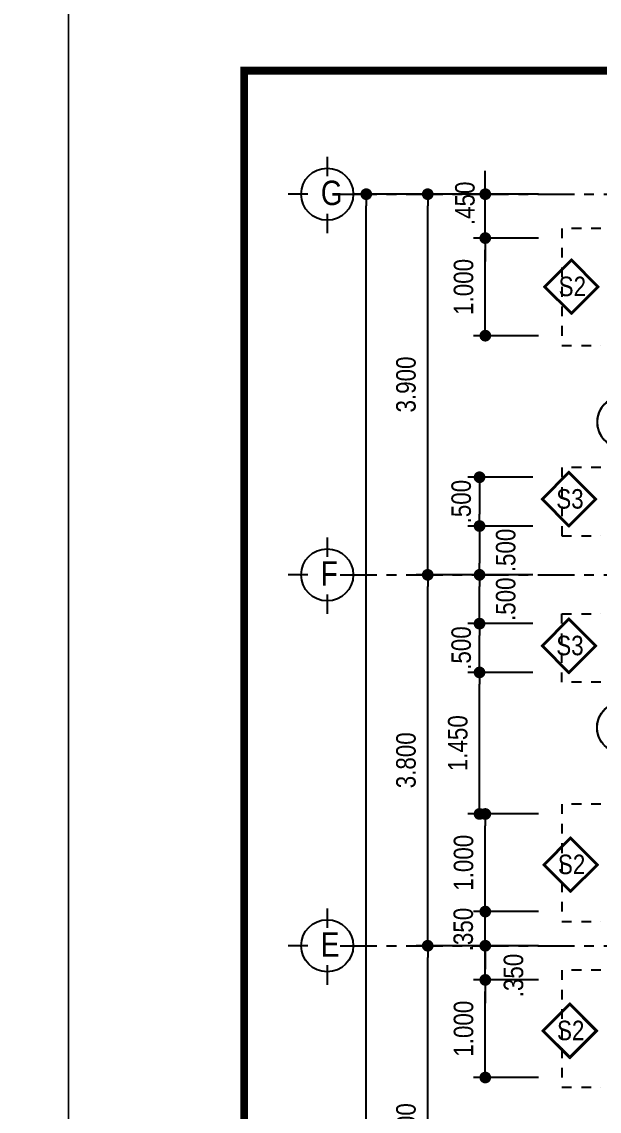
# Model space of a CAD drawing. Header units: millimetres. Extents: x 120 to 288, y 58 to 216.
# Drawn here: x 161.27 to 167.19, y 135.52 to 146.68 of the extents above; entities that cross this region are included whole.
import ezdxf

# ---------------------------------------------------------------- set-up
doc = ezdxf.new("R2010")
doc.units = ezdxf.units.MM
doc.header["$LTSCALE"] = 0.3
doc.header["$MEASUREMENT"] = 0
doc.linetypes.add('ACAD_ISO03W100', pattern=[30, 12, -18])
doc.linetypes.add('CENTER', pattern=[2, 1.25, -0.25, 0.25, -0.25])
doc.layers.get('0').update_dxf_attribs({"linetype": 'CONTINUOUS', "lineweight": 13})
doc.layers.get('DEFPOINTS').update_dxf_attribs({"linetype": 'CONTINUOUS', "lineweight": 13})
for name, color, linetype in [('CHU', 3, 'CONTINUOUS'), ('HACTH', 8, 'CONTINUOUS'), ('HATCH', 8, 'CONTINUOUS'), ('KT', 8, 'CONTINUOUS'), ('LAYER 1', 1, 'CONTINUOUS'), ('LAYER1', 1, 'CONTINUOUS'), ('LAYER7', 7, 'CONTINUOUS'), ('THIETBI', 25, 'CONTINUOUS')]:
    doc.layers.add(name, color=color, linetype=linetype)
doc.styles.add('HELVE-KT', font='vhelvcn.TTF')
doc.dimstyles.new('1-100', dxfattribs={"dimtxt": 0.2, "dimasz": 0.12, "dimexe": 0.12, "dimexo": 0.2, "dimgap": 0.12, "dimtad": 1, "dimdec": 3, "dimzin": 4, "dimdsep": 46, "dimtxsty": 'HELVE-KT', "dimblk1": 'DOT', "dimblk2": 'DOT', "dimsah": 1, "dimcen": -0.18, "dimadec": 3, "dimazin": 0, "dimtfac": 1, "dimtdec": 3, "dimtmove": 2, "dimatfit": 3, "dimldrblk": 'DOT', "dimfxl": 0, "dimtolj": 1, "dimtzin": 4, "dimarcsym": 0})

# ---------------------------------------------------------------- blocks, each defined once
blk = doc.blocks.new('la')
at = {"layer": 'THIETBI', "linetype": 'Continuous'}
for p, q in [((-5933, 607097), (-5955, 607330)), ((-5700, 607309), (-5700, 607252)), ((-5446, 607330), (-5467, 607097)), ((-5944, 607224), (-5944, 607230)), ((-5759, 607200), (-5715, 607200)), ((-5759, 607183), (-5759, 607200)), ((-5759, 607167), (-5759, 607183)), ((-5700, 607278), (-5735, 607278)), ((-5720, 607192), (-5728, 607192)), ((-5726, 607183), (-5717, 607183)), ((-5710, 607250), (-5715, 607196)), ((-5665, 607278), (-5700, 607278)), ((-5685, 607196), (-5690, 607250)), ((-5685, 607200), (-5641, 607200)), ((-5675, 607183), (-5684, 607183)), ((-5672, 607192), (-5680, 607192)), ((-5641, 607200), (-5641, 607183)), ((-5641, 607183), (-5641, 607167)), ((-5456, 607230), (-5456, 607224)), ((-5467, 607097), (-5933, 607097)), ((-5700, 607139), (-5859, 607139)), ((-5859, 607122), (-5541, 607122)), ((-5700, 607167), (-5759, 607167)), ((-5728, 607175), (-5672, 607175)), ((-5641, 607167), (-5700, 607167)), ((-5541, 607139), (-5700, 607139))]:
    blk.add_line(p, q, dxfattribs=at)
for centre, radius in [((-5700, 607278), 21.2), ((-5700, 607278), 17), ((-5743, 607183), 17), ((-5658, 607183), 17)]:
    blk.add_circle(centre, radius, dxfattribs=at)
for centre, radius, start, end in [((-5744, 607315), 152, 126.1394, 150.4377), ((-5717, 607278), 198, 106.8299, 126.1394), ((-5699, 607218), 261, 90, 106.8299), ((-5699, 607218), 261, 73.1701, 90), ((-5681, 607278), 198, 53.8606, 73.1701), ((-5653, 607315), 152, 29.5623, 53.8606), ((-5810, 607330), 145, 180, 190.3889), ((-5787, 607339), 103, 150.4377, 180), ((-5787, 607339), 103, 180, 209.5623), ((-5744, 607363), 152, 209.5623, 233.8606), ((-5653, 607363), 152, 306.1394, 330.4377), ((-5611, 607339), 103, 0, 29.5623), ((-5611, 607339), 103, 330.4377, 0), ((-5859, 607224), 84.9, 180, 270), ((-5717, 607401), 198, 233.8606, 253.1701), ((-5699, 607460), 261, 253.1701, 266.4587), ((-5720, 607196), 4.24, 270, 354.3929), ((-5700, 607232), 20, 59.7473, 120.2527), ((-5699, 607460), 261, 273.0264, 286.8299), ((-5680, 607196), 4.24, 185.6071, 270), ((-5681, 607401), 198, 286.8299, 306.1394), ((-5541, 607224), 84.9, 270, 0), ((-5859, 607224), 102, 218.2453, 270), ((-5541, 607224), 102, 270, 321.7547)]:
    blk.add_arc(centre, radius, start, end, dxfattribs=at)
blk.add_spline([(-5446, 607330), (-5488, 607436), (-5558, 607489), (-5649, 607517), (-5751, 607517), (-5842, 607489), (-5912, 607436), (-5950, 607366), (-5955, 607330)], degree=3, dxfattribs=at)
blk = doc.blocks.new('_DOT')
at = {"color": 0, "linetype": 'ByBlock'}
blk.add_line((-0.5, 0), (-1, 0), dxfattribs=at)
at = {"color": 0, "linetype": 'ByBlock', "const_width": 0.5}
blk.add_lwpolyline([(-0.25, 0, 1), (0.25, 0, 1)], format="xyb", close=True, dxfattribs=at)
blk = doc.blocks.new('*D156')
at = {"layer": 'DEFPOINTS', "color": 0, "lineweight": -2, "ltscale": 5}
for p in [(165.429, 137.218), (166.391, 137.218), (166.391, 133.418)]:
    blk.add_point(p, dxfattribs=at)
at = {"layer": 'LAYER 1', "color": 0, "lineweight": -2, "ltscale": 5}
for p, q in [((166.191, 137.218), (165.309, 137.218)), ((165.429, 133.538), (165.429, 137.098)), ((166.191, 133.418), (165.309, 133.418))]:
    blk.add_line(p, q, dxfattribs=at)
at = {"layer": 'LAYER 1', "color": 0, "lineweight": -2, "ltscale": 5, "xscale": 0.12, "yscale": 0.12, "zscale": 0.12}
for p, rotation in [((165.429, 137.218), 90), ((165.429, 133.418), 270)]:
    blk.add_blockref('_DOT', p, dxfattribs=dict(at, rotation=rotation))
at = {"layer": 'LAYER 1', "color": 0, "ltscale": 5, "insert": (165.207, 135.318), "char_height": 0.2, "attachment_point": 5, "rotation": 90, "style": 'HELVE-KT'}
blk.add_mtext('\\A1;3.800', dxfattribs=at)
blk = doc.blocks.new('*D157')
at = {"layer": 'DEFPOINTS', "color": 0, "lineweight": -2, "ltscale": 5}
for p in [(165.429, 141.018), (166.391, 141.018), (166.391, 137.218)]:
    blk.add_point(p, dxfattribs=at)
at = {"layer": 'LAYER 1', "color": 0, "lineweight": -2, "ltscale": 5}
for p, q in [((166.191, 141.018), (165.309, 141.018)), ((165.429, 137.338), (165.429, 140.898)), ((166.191, 137.218), (165.309, 137.218))]:
    blk.add_line(p, q, dxfattribs=at)
at = {"layer": 'LAYER 1', "color": 0, "lineweight": -2, "ltscale": 5, "xscale": 0.12, "yscale": 0.12, "zscale": 0.12}
for p, rotation in [((165.429, 141.018), 90), ((165.429, 137.218), 270)]:
    blk.add_blockref('_DOT', p, dxfattribs=dict(at, rotation=rotation))
at = {"layer": 'LAYER 1', "color": 0, "ltscale": 5, "insert": (165.207, 139.118), "char_height": 0.2, "attachment_point": 5, "rotation": 90, "style": 'HELVE-KT'}
blk.add_mtext('\\A1;3.800', dxfattribs=at)
blk = doc.blocks.new('*D158')
at = {"layer": 'DEFPOINTS', "color": 0, "lineweight": -2, "ltscale": 5}
for p in [(165.429, 144.918), (166.391, 144.918), (166.391, 141.018)]:
    blk.add_point(p, dxfattribs=at)
at = {"layer": 'LAYER 1', "color": 0, "lineweight": -2, "ltscale": 5}
for p, q in [((166.191, 144.918), (165.309, 144.918)), ((165.429, 141.138), (165.429, 144.798)), ((166.191, 141.018), (165.309, 141.018))]:
    blk.add_line(p, q, dxfattribs=at)
at = {"layer": 'LAYER 1', "color": 0, "lineweight": -2, "ltscale": 5, "xscale": 0.12, "yscale": 0.12, "zscale": 0.12}
for p, rotation in [((165.429, 144.918), 90), ((165.429, 141.018), 270)]:
    blk.add_blockref('_DOT', p, dxfattribs=dict(at, rotation=rotation))
at = {"layer": 'LAYER 1', "color": 0, "ltscale": 5, "insert": (165.207, 142.968), "char_height": 0.2, "attachment_point": 5, "rotation": 90, "style": 'HELVE-KT'}
blk.add_mtext('\\A1;3.900', dxfattribs=at)
blk = doc.blocks.new('*D159')
at = {"layer": 'DEFPOINTS', "color": 0, "lineweight": -2, "ltscale": 5}
for p in [(164.799, 144.918), (165.769, 144.918), (165.769, 122.418)]:
    blk.add_point(p, dxfattribs=at)
at = {"layer": 'LAYER 1', "color": 0, "lineweight": -2, "ltscale": 5}
for p, q in [((165.569, 144.918), (164.679, 144.918)), ((164.799, 122.538), (164.799, 144.798)), ((165.569, 122.418), (164.679, 122.418))]:
    blk.add_line(p, q, dxfattribs=at)
at = {"layer": 'LAYER 1', "color": 0, "lineweight": -2, "ltscale": 5, "xscale": 0.12, "yscale": 0.12, "zscale": 0.12}
for p, rotation in [((164.799, 144.918), 90), ((164.799, 122.418), 270)]:
    blk.add_blockref('_DOT', p, dxfattribs=dict(at, rotation=rotation))
at = {"layer": 'LAYER 1', "color": 0, "ltscale": 5, "insert": (164.577, 134.079), "char_height": 0.2, "attachment_point": 5, "rotation": 90, "style": 'HELVE-KT'}
blk.add_mtext('\\A1;22.500', dxfattribs=at)
blk = doc.blocks.new('*D303')
at = {"layer": 'DEFPOINTS', "color": 0, "lineweight": -2, "ltscale": 5}
for p in [(166.019, 136.868), (166.765, 136.868), (166.765, 135.868)]:
    blk.add_point(p, dxfattribs=at)
at = {"layer": 'LAYER 1', "color": 0, "lineweight": -2, "ltscale": 5}
for p, q in [((166.565, 136.868), (165.899, 136.868)), ((166.019, 135.988), (166.019, 136.748)), ((166.565, 135.868), (165.899, 135.868))]:
    blk.add_line(p, q, dxfattribs=at)
at = {"layer": 'LAYER 1', "color": 0, "lineweight": -2, "ltscale": 5, "xscale": 0.12, "yscale": 0.12, "zscale": 0.12}
for p, rotation in [((166.019, 136.868), 90), ((166.019, 135.868), 270)]:
    blk.add_blockref('_DOT', p, dxfattribs=dict(at, rotation=rotation))
at = {"layer": 'LAYER 1', "color": 0, "ltscale": 5, "insert": (165.797, 136.368), "char_height": 0.2, "attachment_point": 5, "rotation": 90, "style": 'HELVE-KT'}
blk.add_mtext('\\A1;1.000', dxfattribs=at)
blk = doc.blocks.new('*D304')
at = {"layer": 'DEFPOINTS', "color": 0, "lineweight": -2, "ltscale": 5}
for p in [(166.019, 137.218), (166.765, 137.218), (166.765, 136.868)]:
    blk.add_point(p, dxfattribs=at)
at = {"layer": 'LAYER 1', "color": 0, "lineweight": -2, "ltscale": 5}
for p, q in [((166.019, 137.338), (166.019, 137.458)), ((166.565, 137.218), (165.899, 137.218)), ((166.019, 136.868), (166.019, 137.218)), ((166.565, 136.868), (165.899, 136.868)), ((166.019, 136.748), (166.019, 136.628))]:
    blk.add_line(p, q, dxfattribs=at)
at = {"layer": 'LAYER 1', "color": 0, "lineweight": -2, "ltscale": 5, "xscale": 0.12, "yscale": 0.12, "zscale": 0.12}
for p, rotation in [((166.019, 137.218), 270), ((166.019, 136.868), 90)]:
    blk.add_blockref('_DOT', p, dxfattribs=dict(at, rotation=rotation))
at = {"layer": 'LAYER 1', "color": 0, "ltscale": 5, "insert": (166.309, 136.913), "char_height": 0.2, "attachment_point": 5, "rotation": 90, "style": 'HELVE-KT'}
blk.add_mtext('\\A1;.350', dxfattribs=at)
blk = doc.blocks.new('*D305')
at = {"layer": 'DEFPOINTS', "color": 0, "lineweight": -2, "ltscale": 5}
for p in [(166.019, 137.568), (166.765, 137.568), (166.765, 137.218)]:
    blk.add_point(p, dxfattribs=at)
at = {"layer": 'LAYER 1', "color": 0, "lineweight": -2, "ltscale": 5}
for p, q in [((166.019, 137.688), (166.019, 137.808)), ((166.565, 137.568), (165.899, 137.568)), ((166.019, 137.218), (166.019, 137.568)), ((166.565, 137.218), (165.899, 137.218)), ((166.019, 137.098), (166.019, 136.978))]:
    blk.add_line(p, q, dxfattribs=at)
at = {"layer": 'LAYER 1', "color": 0, "lineweight": -2, "ltscale": 5, "xscale": 0.12, "yscale": 0.12, "zscale": 0.12}
for p, rotation in [((166.019, 137.568), 270), ((166.019, 137.218), 90)]:
    blk.add_blockref('_DOT', p, dxfattribs=dict(at, rotation=rotation))
at = {"layer": 'LAYER 1', "color": 0, "ltscale": 5, "insert": (165.794, 137.384), "char_height": 0.2, "attachment_point": 5, "rotation": 90, "style": 'HELVE-KT'}
blk.add_mtext('\\A1;.350', dxfattribs=at)
blk = doc.blocks.new('*D306')
at = {"layer": 'DEFPOINTS', "color": 0, "lineweight": -2, "ltscale": 5}
for p in [(166.019, 138.568), (166.765, 138.568), (166.765, 137.568)]:
    blk.add_point(p, dxfattribs=at)
at = {"layer": 'LAYER 1', "color": 0, "lineweight": -2, "ltscale": 5}
for p, q in [((166.565, 138.568), (165.899, 138.568)), ((166.019, 137.688), (166.019, 138.448)), ((166.565, 137.568), (165.899, 137.568))]:
    blk.add_line(p, q, dxfattribs=at)
at = {"layer": 'LAYER 1', "color": 0, "lineweight": -2, "ltscale": 5, "xscale": 0.12, "yscale": 0.12, "zscale": 0.12}
for p, rotation in [((166.019, 138.568), 90), ((166.019, 137.568), 270)]:
    blk.add_blockref('_DOT', p, dxfattribs=dict(at, rotation=rotation))
at = {"layer": 'LAYER 1', "color": 0, "ltscale": 5, "insert": (165.797, 138.068), "char_height": 0.2, "attachment_point": 5, "rotation": 90, "style": 'HELVE-KT'}
blk.add_mtext('\\A1;1.000', dxfattribs=at)
blk = doc.blocks.new('*D309')
at = {"layer": 'DEFPOINTS', "color": 0, "lineweight": -2, "ltscale": 5}
for p in [(166.019, 144.468), (166.765, 144.468), (166.765, 143.468)]:
    blk.add_point(p, dxfattribs=at)
at = {"layer": 'LAYER 1', "color": 0, "lineweight": -2, "ltscale": 5}
for p, q in [((166.565, 144.468), (165.899, 144.468)), ((166.019, 143.588), (166.019, 144.348)), ((166.565, 143.468), (165.899, 143.468))]:
    blk.add_line(p, q, dxfattribs=at)
at = {"layer": 'LAYER 1', "color": 0, "lineweight": -2, "ltscale": 5, "xscale": 0.12, "yscale": 0.12, "zscale": 0.12}
for p, rotation in [((166.019, 144.468), 90), ((166.019, 143.468), 270)]:
    blk.add_blockref('_DOT', p, dxfattribs=dict(at, rotation=rotation))
at = {"layer": 'LAYER 1', "color": 0, "ltscale": 5, "insert": (165.797, 143.968), "char_height": 0.2, "attachment_point": 5, "rotation": 90, "style": 'HELVE-KT'}
blk.add_mtext('\\A1;1.000', dxfattribs=at)
blk = doc.blocks.new('*D310')
at = {"layer": 'DEFPOINTS', "color": 0, "lineweight": -2, "ltscale": 5}
for p in [(166.019, 144.918), (166.765, 144.918), (166.765, 144.468)]:
    blk.add_point(p, dxfattribs=at)
at = {"layer": 'LAYER 1', "color": 0, "lineweight": -2, "ltscale": 5}
for p, q in [((166.019, 145.038), (166.019, 145.158)), ((166.565, 144.918), (165.899, 144.918)), ((166.019, 144.468), (166.019, 144.918)), ((166.565, 144.468), (165.899, 144.468)), ((166.019, 144.348), (166.019, 144.228))]:
    blk.add_line(p, q, dxfattribs=at)
at = {"layer": 'LAYER 1', "color": 0, "lineweight": -2, "ltscale": 5, "xscale": 0.12, "yscale": 0.12, "zscale": 0.12}
for p, rotation in [((166.019, 144.918), 270), ((166.019, 144.468), 90)]:
    blk.add_blockref('_DOT', p, dxfattribs=dict(at, rotation=rotation))
at = {"layer": 'LAYER 1', "color": 0, "ltscale": 5, "insert": (165.811, 144.824), "char_height": 0.2, "attachment_point": 5, "rotation": 90, "style": 'HELVE-KT'}
blk.add_mtext('\\A1;.450', dxfattribs=at)
blk = doc.blocks.new('*D951')
at = {"layer": 'DEFPOINTS', "color": 0, "lineweight": -2, "ltscale": 5}
for p in [(165.96, 140.018), (166.705, 140.018), (166.705, 138.568)]:
    blk.add_point(p, dxfattribs=at)
at = {"layer": 'LAYER 1', "color": 0, "lineweight": -2, "ltscale": 5}
for p, q in [((166.505, 140.018), (165.84, 140.018)), ((165.96, 138.688), (165.96, 139.898)), ((166.505, 138.568), (165.84, 138.568))]:
    blk.add_line(p, q, dxfattribs=at)
at = {"layer": 'LAYER 1', "color": 0, "lineweight": -2, "ltscale": 5, "xscale": 0.12, "yscale": 0.12, "zscale": 0.12}
for p, rotation in [((165.96, 140.018), 90), ((165.96, 138.568), 270)]:
    blk.add_blockref('_DOT', p, dxfattribs=dict(at, rotation=rotation))
at = {"layer": 'LAYER 1', "color": 0, "ltscale": 5, "insert": (165.738, 139.293), "char_height": 0.2, "attachment_point": 5, "rotation": 90, "style": 'HELVE-KT'}
blk.add_mtext('\\A1;1.450', dxfattribs=at)
blk = doc.blocks.new('*D943')
at = {"layer": 'DEFPOINTS', "color": 0, "lineweight": -2, "ltscale": 0.08}
for p in [(165.96, 140.518), (166.705, 140.518), (166.705, 140.018)]:
    blk.add_point(p, dxfattribs=at)
at = {"layer": 'LAYER 1', "color": 0, "lineweight": -2, "ltscale": 0.08}
for p, q in [((166.505, 140.518), (165.84, 140.518)), ((165.96, 140.138), (165.96, 140.398)), ((166.505, 140.018), (165.84, 140.018))]:
    blk.add_line(p, q, dxfattribs=at)
at = {"layer": 'LAYER 1', "color": 0, "lineweight": -2, "ltscale": 0.08, "xscale": 0.12, "yscale": 0.12, "zscale": 0.12}
for p, rotation in [((165.96, 140.518), 90), ((165.96, 140.018), 270)]:
    blk.add_blockref('_DOT', p, dxfattribs=dict(at, rotation=rotation))
at = {"layer": 'LAYER 1', "color": 0, "lineweight": -2, "ltscale": 0.08, "insert": (165.773, 140.268), "char_height": 0.2, "attachment_point": 5, "rotation": 90, "style": 'HELVE-KT'}
blk.add_mtext('\\A1;.500', dxfattribs=at)
blk = doc.blocks.new('*D944')
at = {"layer": 'DEFPOINTS', "color": 0, "lineweight": -2, "ltscale": 0.08}
for p in [(165.96, 141.018), (166.705, 141.018), (166.705, 140.518)]:
    blk.add_point(p, dxfattribs=at)
at = {"layer": 'LAYER 1', "color": 0, "lineweight": -2, "ltscale": 0.08}
for p, q in [((166.505, 141.018), (165.84, 141.018)), ((165.96, 140.638), (165.96, 140.898)), ((166.505, 140.518), (165.84, 140.518))]:
    blk.add_line(p, q, dxfattribs=at)
at = {"layer": 'LAYER 1', "color": 0, "lineweight": -2, "ltscale": 0.08, "xscale": 0.12, "yscale": 0.12, "zscale": 0.12}
for p, rotation in [((165.96, 141.018), 90), ((165.96, 140.518), 270)]:
    blk.add_blockref('_DOT', p, dxfattribs=dict(at, rotation=rotation))
at = {"layer": 'LAYER 1', "color": 0, "lineweight": -2, "ltscale": 0.08, "insert": (166.229, 140.768), "char_height": 0.2, "attachment_point": 5, "rotation": 90, "style": 'HELVE-KT'}
blk.add_mtext('\\A1;.500', dxfattribs=at)
blk = doc.blocks.new('*D945')
at = {"layer": 'DEFPOINTS', "color": 0, "lineweight": -2, "ltscale": 0.08}
for p in [(166.705, 142.018), (165.96, 141.518), (166.705, 141.518)]:
    blk.add_point(p, dxfattribs=at)
at = {"layer": 'LAYER 1', "color": 0, "lineweight": -2, "ltscale": 0.08}
for p, q in [((166.505, 142.018), (165.84, 142.018)), ((165.96, 141.898), (165.96, 141.638)), ((166.505, 141.518), (165.84, 141.518))]:
    blk.add_line(p, q, dxfattribs=at)
at = {"layer": 'LAYER 1', "color": 0, "lineweight": -2, "ltscale": 0.08, "xscale": 0.12, "yscale": 0.12, "zscale": 0.12}
for p, rotation in [((165.96, 142.018), 90), ((165.96, 141.518), 270)]:
    blk.add_blockref('_DOT', p, dxfattribs=dict(at, rotation=rotation))
at = {"layer": 'LAYER 1', "color": 0, "lineweight": -2, "ltscale": 0.08, "insert": (165.773, 141.768), "char_height": 0.2, "attachment_point": 5, "rotation": 90, "style": 'HELVE-KT'}
blk.add_mtext('\\A1;.500', dxfattribs=at)
blk = doc.blocks.new('*D946')
at = {"layer": 'DEFPOINTS', "color": 0, "lineweight": -2, "ltscale": 0.08}
for p in [(166.705, 141.518), (165.96, 141.018), (166.705, 141.018)]:
    blk.add_point(p, dxfattribs=at)
at = {"layer": 'LAYER 1', "color": 0, "lineweight": -2, "ltscale": 0.08}
for p, q in [((166.505, 141.518), (165.84, 141.518)), ((165.96, 141.398), (165.96, 141.138)), ((166.505, 141.018), (165.84, 141.018))]:
    blk.add_line(p, q, dxfattribs=at)
at = {"layer": 'LAYER 1', "color": 0, "lineweight": -2, "ltscale": 0.08, "xscale": 0.12, "yscale": 0.12, "zscale": 0.12}
for p, rotation in [((165.96, 141.518), 90), ((165.96, 141.018), 270)]:
    blk.add_blockref('_DOT', p, dxfattribs=dict(at, rotation=rotation))
at = {"layer": 'LAYER 1', "color": 0, "lineweight": -2, "ltscale": 0.08, "insert": (166.229, 141.268), "char_height": 0.2, "attachment_point": 5, "rotation": 90, "style": 'HELVE-KT'}
blk.add_mtext('\\A1;.500', dxfattribs=at)

msp = doc.modelspace()

# ---------------------------------------------------------------- linework, layer by layer
at = {"layer": 'CHU'}
for points in [[(164.39893, 145.3011), (164.39893, 145.1011)], [(164.19893, 144.91777), (163.99893, 144.91777)], [(164.59893, 144.91777), (164.79893, 144.91777)], [(164.39893, 144.71777), (164.39893, 144.51777)], [(164.39893, 141.4011), (164.39893, 141.2011)], [(164.19893, 141.01777), (163.99893, 141.01777)], [(164.59893, 141.01777), (164.79893, 141.01777)], [(164.39893, 140.81777), (164.39893, 140.61777)], [(164.39893, 137.6011), (164.39893, 137.4011)], [(164.19893, 137.21777), (163.99893, 137.21777)], [(164.59893, 137.21777), (164.79893, 137.21777)], [(164.39893, 137.01777), (164.39893, 136.81777)]]:
    msp.add_lwpolyline(points, dxfattribs=at)
for centre in [(164.39893, 144.91777), (164.39893, 141.01777), (164.39893, 137.21777)]:
    msp.add_circle(centre, 0.26667, dxfattribs=at)
at = {"layer": 'DEFPOINTS', "linetype": 'Continuous', "ltscale": 0.08}
for points in [[(119.74885, 117.44536), (161.74885, 117.44536), (161.74885, 147.14536), (119.74885, 147.14536)], [(161.74885, 117.44536), (203.74885, 117.44536), (203.74885, 147.14536), (161.74885, 147.14536)]]:
    msp.add_lwpolyline(points, close=True, dxfattribs=at)
at = {"layer": 'HACTH', "lineweight": -2, "ltscale": 0.08}
for points in [[(166.90112, 143.70488), (167.16627, 143.97004), (166.90112, 144.23519), (166.63596, 143.97004)], [(166.87681, 141.52795), (167.14197, 141.7931), (166.87681, 142.05826), (166.61166, 141.7931)], [(166.87681, 140.02562), (167.14197, 140.29078), (166.87681, 140.55593), (166.61166, 140.29078)], [(166.89361, 137.78329), (167.15876, 138.04845), (166.89361, 138.3136), (166.62846, 138.04845)], [(166.88441, 136.08182), (167.14956, 136.34698), (166.88441, 136.61213), (166.61925, 136.34698)]]:
    msp.add_lwpolyline(points, close=True, dxfattribs=at)
at = {"layer": 'HATCH', "linetype": 'CENTER'}
for points in [[(164.5327, 144.91777), (177.0829, 144.91777)], [(164.5327, 141.01777), (177.0829, 141.01777)], [(164.5327, 137.21777), (177.0829, 137.21777)]]:
    msp.add_lwpolyline(points, dxfattribs=at)
at = {"layer": 'HATCH', "linetype": 'ACAD_ISO03W100', "ltscale": 0.01}
for points in [[(167.20415, 144.56777), (167.20415, 144.56777), (166.80415, 144.56777), (166.80415, 143.36777), (167.20415, 143.36777)], [(167.20415, 142.11777), (167.20415, 142.11777), (166.80415, 142.11777), (166.80415, 141.41777), (167.20415, 141.41777)], [(167.20415, 139.91777), (167.20415, 139.91777), (166.80415, 139.91777), (166.80415, 140.61777), (167.20415, 140.61777)], [(167.20415, 138.66777), (167.20415, 138.66777), (166.80415, 138.66777), (166.80415, 137.46777), (167.20415, 137.46777)], [(167.20415, 136.96777), (167.20415, 136.96777), (166.80415, 136.96777), (166.80415, 135.76777), (167.20415, 135.76777)]]:
    msp.add_lwpolyline(points, dxfattribs=at)
at = {"layer": 'LAYER 1', "lineweight": -2, "ltscale": 0.08}
for points in [[(166.90112, 143.6872), (167.18396, 143.97004), (166.90112, 144.25288), (166.61827, 143.97004)], [(166.87681, 141.51026), (167.15966, 141.7931), (166.87681, 142.07595), (166.59397, 141.7931)], [(166.87681, 140.00793), (167.15966, 140.29078), (166.87681, 140.57362), (166.59397, 140.29078)], [(166.89361, 137.7656), (167.17645, 138.04845), (166.89361, 138.33129), (166.61077, 138.04845)], [(166.88441, 136.06413), (167.16725, 136.34698), (166.88441, 136.62982), (166.60157, 136.34698)]]:
    msp.add_lwpolyline(points, close=True, dxfattribs=at)
at = {"layer": 'LAYER7', "linetype": 'Continuous', "const_width": 0.08}
msp.add_lwpolyline([(202.74885, 146.18282), (163.54885, 146.18282), (163.54885, 118.40791), (202.74885, 118.40791)], close=True, dxfattribs=at)

# ---------------------------------------------------------------- block references
at = {"layer": 'KT', "yscale": 0.0009999999310821295, "zscale": 0.001, "rotation": 270}
for p, xscale in [((-439.79277, 136.88354), 0.0009999999892897904), ((-439.79277, 145.15199), -0.0009999999892897904)]:
    msp.add_blockref('la', p, dxfattribs=dict(at, xscale=xscale))

# ---------------------------------------------------------------- texts
at = {"layer": 'LAYER1', "linetype": 'Continuous', "ltscale": 0.05, "attachment_point": 1, "style": 'HELVE-KT'}
for s, insert, char_height, width in [('G', (164.33376, 145.05631), 0.25, 13.0973333), ('S2', (166.77096, 144.07326), 0.2, 17.4622), ('S3', (166.74666, 141.89632), 0.2, 17.4622), ('F', (164.33376, 141.15631), 0.25, 13.0973333), ('S3', (166.74666, 140.39399), 0.2, 17.4622), ('S2', (166.76345, 138.15166), 0.2, 17.4622), ('E', (164.33376, 137.35631), 0.25, 13.0973333), ('S2', (166.75425, 136.45019), 0.2, 17.4622)]:
    msp.add_mtext(s, dxfattribs=dict(at, insert=insert, char_height=char_height, width=width))

# ---------------------------------------------------------------- dimensions: what is measured, and where the dimension line sits
at = {"layer": 'LAYER 1', "ltscale": 5}
for base, p1, p2, picture, middle in [((166.01943, 144.91777), (166.76487, 144.46777), (166.76487, 144.91777), '*D310', (165.81103, 144.8243)), ((164.79893, 144.91777), (165.76888, 122.41777), (165.76888, 144.91777), '*D159', (164.5768, 134.07878)), ((166.01943, 137.56777), (166.76487, 137.21777), (166.76487, 137.56777), '*D305', (165.79399, 137.38385)), ((166.01943, 137.21777), (166.76487, 136.86777), (166.76487, 137.21777), '*D304', (166.3093, 136.91299))]:
    dim = msp.add_linear_dim(base=base, p1=p1, p2=p2, angle=90, dimstyle='1-100', dxfattribs=at)
    dim.commit()
    dim.dimension.update_dxf_attribs({"geometry": picture, "text_midpoint": middle, "dimtype": 160})
for base, p1, p2, picture, middle in [((165.42911, 144.91777), (166.39093, 141.01777), (166.39093, 144.91777), '*D158', (165.20698, 142.96777)), ((166.01943, 144.46777), (166.76487, 143.46777), (166.76487, 144.46777), '*D309', (165.79729, 143.96777)), ((165.42911, 141.01777), (166.39093, 137.21777), (166.39093, 141.01777), '*D157', (165.20698, 139.11777)), ((165.95967, 140.01777), (166.70511, 138.56777), (166.70511, 140.01777), '*D951', (165.73753, 139.29277)), ((166.01943, 138.56777), (166.76487, 137.56777), (166.76487, 138.56777), '*D306', (165.79729, 138.06777)), ((165.42911, 137.21777), (166.39093, 133.41777), (166.39093, 137.21777), '*D156', (165.20698, 135.31777)), ((166.01943, 136.86777), (166.76487, 135.86777), (166.76487, 136.86777), '*D303', (165.79729, 136.36777))]:
    dim = msp.add_linear_dim(base=base, p1=p1, p2=p2, angle=90, dimstyle='1-100', dxfattribs=at)
    dim.commit()
    dim.dimension.update_dxf_attribs({"geometry": picture, "text_midpoint": middle})
at = {"layer": 'LAYER 1', "lineweight": -2, "ltscale": 0.08}
for base, p1, p2, angle, picture, middle in [((165.95967, 141.51777), (166.70511, 142.01777), (166.70511, 141.51777), 270, '*D945', (165.77331, 141.76777)), ((165.95967, 141.01777), (166.70511, 141.51777), (166.70511, 141.01777), 270, '*D946', (166.22875, 141.26777)), ((165.95967, 141.01777), (166.70511, 140.51777), (166.70511, 141.01777), 90, '*D944', (166.22875, 140.76777)), ((165.95967, 140.51777), (166.70511, 140.01777), (166.70511, 140.51777), 90, '*D943', (165.77331, 140.26777))]:
    dim = msp.add_linear_dim(base=base, p1=p1, p2=p2, angle=angle, dimstyle='1-100', dxfattribs=at)
    dim.commit()
    dim.dimension.update_dxf_attribs({"geometry": picture, "text_midpoint": middle, "dimtype": 160})

doc.saveas('drawing.dxf')
